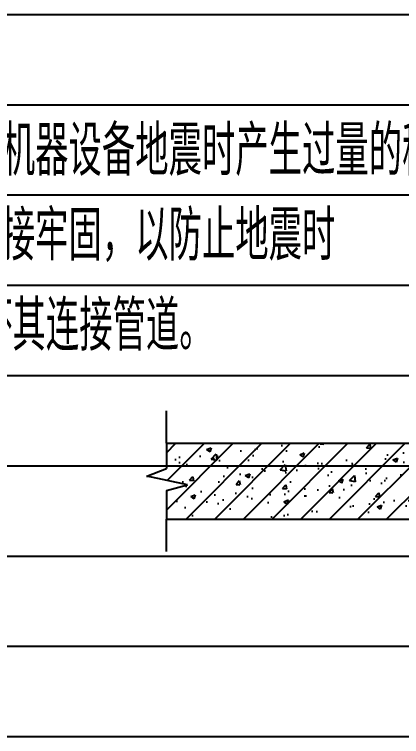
# Model space of a CAD drawing. Extents: x -440213 to 892209, y -122574 to 646408.
# Drawn here: x 12285 to 16143, y 549220 to 556420 of the extents above; entities that cross this region are included whole.
import ezdxf

# ---------------------------------------------------------------- set-up
doc = ezdxf.new("R2010")
doc.units = 0
doc.header["$LTSCALE"] = 1000
doc.header["$MEASUREMENT"] = 0
for name, color, linetype in [('02___PRT_ALL_AXES', 7, 'Continuous'), ('JZ_0', 7, 'Continuous'), ('JZ_TEXT', 42, 'Continuous'), ('图框', 4, 'Continuous')]:
    doc.layers.add(name, color=color, linetype=linetype)
doc.styles.add('DXF', font='ros.shx', dxfattribs={"width": 0.7, "bigfont": 'hzs.shx'})

# ---------------------------------------------------------------- blocks, each defined once
blk = doc.blocks.new('抗震大样2')
at = {"layer": '图框', "linetype": 'Continuous'}
h = blk.add_hatch(dxfattribs=at)
h.set_pattern_fill('ANSI31', color=8, scale=2307.852, style=0)
h.set_pattern_definition([(45, (-2247965.05, -5842323.9), (-203.987225, 203.987225), [])])
h.paths.add_polyline_path([(3942, 1523.6), (4091.6, 1523.6), (4091.6, 933.7), (3942, 933.7)])
h.paths.add_polyline_path([(8426.7, 1523.6), (8576.3, 1523.6), (8576.3, 933.7), (8426.7, 933.7)])
h.paths.add_polyline_path([(271.9, 2013.8), (9411, 2013.8), (9411, 1652), (9132.9, 1544.4), (9710.1, 1419.2), (9411, 1339.1), (9411, 933.7), (8708.4, 933.7), (7940.7, 933.7), (271.9, 933.7), (271.9, 1339.1), (571, 1419.2), (-6.1, 1544.4), (271.9, 1652)])
edge = h.paths.add_edge_path(flags=16)
edge.add_line((4083.1, 1432.2), (4083.1, 1307.6))
h = blk.add_hatch(dxfattribs=at)
h.set_pattern_fill('AR-CONC', color=8, scale=92.31408, style=0)
h.set_pattern_definition([(50, (-2247965.05, -5842323.9), (662.13214, -57.929056), [69.23556, -761.59116]), (355, (-2247965.05, -5842323.9), (-128.08702, 694.37925), [55.38845, -609.27293]), (100.4514, (-2247909.9, -5842328.7), (534.045613, 636.44977), [58.84117, -647.25289]), (46.1842, (-2247965.05, -5842139.3), (985.21376, -152.79736), [103.85334, -1142.38674]), (96.6356, (-2247883, -5842152), (862.82528, 899.24795), [88.26176, -970.87918]), (351.1842, (-2247965.1, -5842139.3), (862.82458, 899.24862), [83.08267, -913.9094]), (21, (-2247872.74, -5842185.4), (551.029254, -371.673925), [69.23556, -761.59116]), (326, (-2247872.74, -5842185.4), (224.61431, 669.41559), [55.38845, -609.27293]), (71.4514, (-2247826.8, -5842216.4), (775.64379, 297.74106), [58.84117, -647.25289]), (37.5, (-2247965.05, -5842323.89), (11.225259, 307.3078985), [0, -601.887802, 0, -618.504336, 0, -611.58078]), (7.5, (-2247965.05, -5842323.9), (242.850223, 364.097543), [0, -352.639786, 0, -588.04069, 0, -233.093052]), (327.5, (-2248170.91, -5842323.89), (492.793271, -20.821322), [0, -230.7852, 0, -720.049824, 0, -955.450728]), (317.5, (-2248263.23, -5842323.9), (538.362947, 92.410993), [0, -300.02076, 0, -478.186934, 0, -678.508488])])
h.paths.add_polyline_path([(8426.7, 1523.6), (8576.3, 1523.6), (8576.3, 933.7), (8426.7, 933.7)])
h.paths.add_polyline_path([(3942, 1523.6), (4091.6, 1523.6), (4091.6, 933.7), (3942, 933.7)])
h.paths.add_polyline_path([(571, 1419.2), (-6.1, 1544.4), (271.9, 1652), (271.9, 2013.8), (9411, 2013.8), (9411, 1652), (9132.9, 1544.4), (9710.1, 1419.2), (9411, 1339.1), (9411, 933.7), (8708.4, 933.7), (7940.7, 933.7), (271.9, 933.7), (271.9, 1339.1)])
at = {"color": 4}
for points in [[(271.9, 2013.8), (271.9, 2477)], [(271.9, 2013.8), (271.9, 1652)], [(-6.1, 1544.4), (271.9, 1652)], [(571, 1419.2), (-6.1, 1544.4)], [(271.9, 1339.1), (571, 1419.2)], [(271.9, 1339.1), (271.9, 933.7)], [(271.9, 470.5), (271.9, 933.7)]]:
    blk.add_lwpolyline(points, dxfattribs=at)
at = {"layer": '02___PRT_ALL_AXES', "color": 133, "linetype": 'Continuous', "ltscale": 0.001}
blk.add_line((271.9, 2013.8), (9411, 2013.8), dxfattribs=at)
at = {"layer": '02___PRT_ALL_AXES', "color": 133, "linetype": 'Continuous'}
blk.add_line((271.9, 933.7), (7940.7, 933.7), dxfattribs=at)

msp = doc.modelspace()

# ---------------------------------------------------------------- linework, layer by layer
at = {"layer": 'JZ_0', "color": 8}
for p, q in [((3424.6, 556419.8), (20657.6, 556419.8)), ((3424.6, 555519.8), (20657.6, 555519.8)), ((3424.6, 554619.8), (20657.6, 554619.8)), ((3424.6, 553719.8), (20657.6, 553719.8)), ((3424.6, 552819.8), (20657.6, 552819.8)), ((3424.6, 551919.8), (20657.6, 551919.8)), ((3424.6, 551019.8), (20657.6, 551019.8)), ((3424.6, 550119.8), (20657.6, 550119.8)), ((3424.6, 549219.8), (20657.6, 549219.8))]:
    msp.add_line(p, q, dxfattribs=at)

# ---------------------------------------------------------------- block references
at = {"xscale": 0.7, "yscale": 0.7, "zscale": 0.7}
msp.add_blockref('抗震大样2', (13609.6, 550734.7), dxfattribs=at)

# ---------------------------------------------------------------- texts
at = {"layer": 'JZ_TEXT', "style": 'DXF', "width": 0.7}
for s, p in [('1) 已设防震基础的机器设备如水泵等需设置限位器以防止机器设备地震时产生过量的移动，甚至倾覆而扭坏管道。', (3632.3, 554811.4)), ('2) 未设防震基础的机器设备，如水箱等必须与主体结构连接牢固，以防止地震时', (3632.3, 553966.4)), ('机器设备在地面上滑动或倾覆，破坏其使用功能或扭坏其连接管道。', (4285, 553066.4))]:
    msp.add_text(s, height=500, dxfattribs=at).set_placement(p)

doc.saveas('drawing.dxf')
